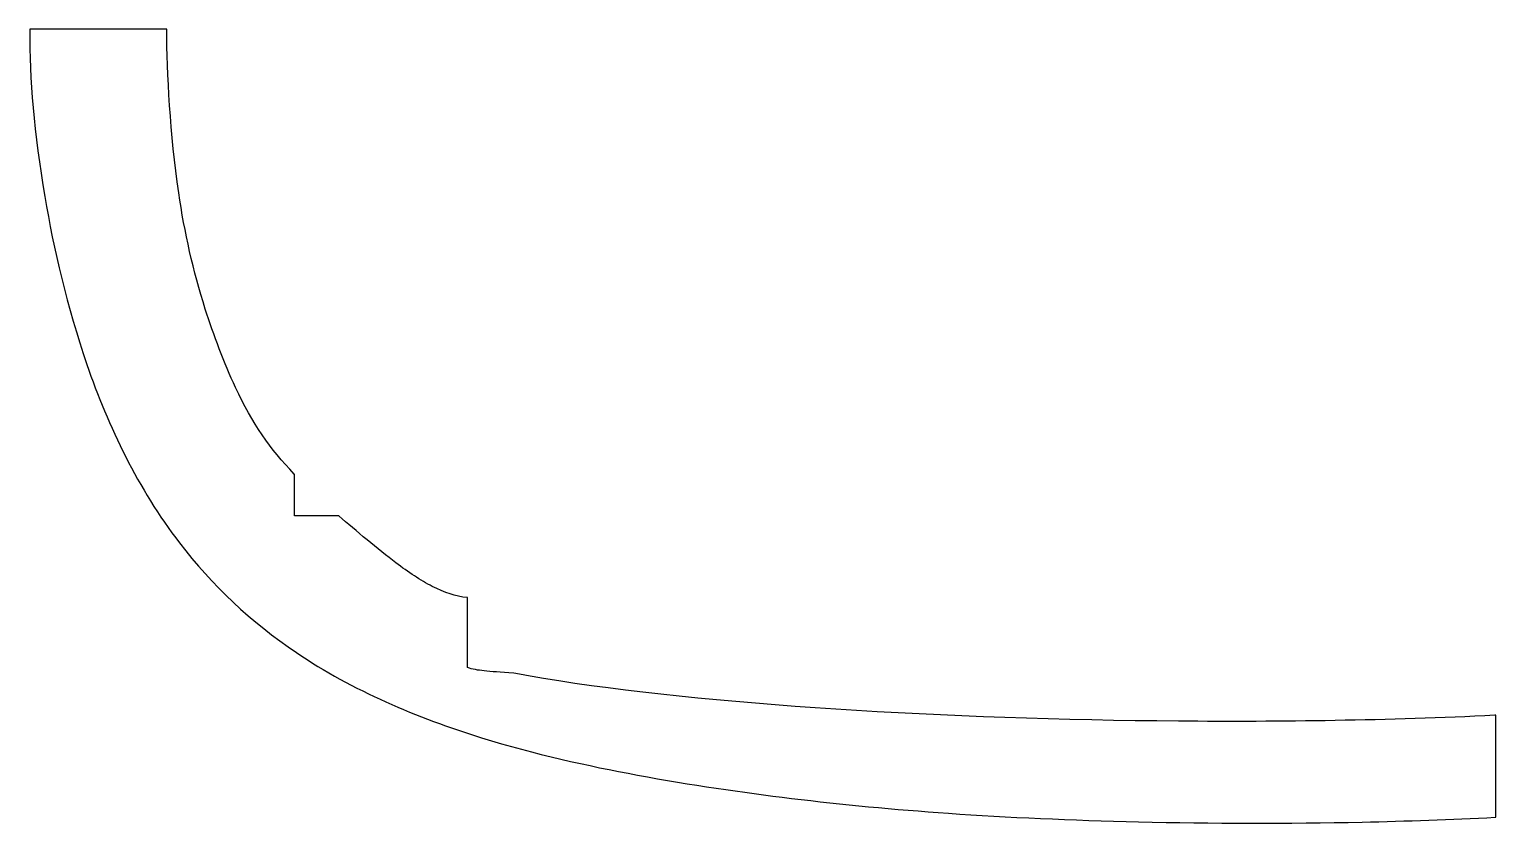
# Model space of a CAD drawing. Header units: millimetres. Extents: x -75 to 75, y -41 to 41.
import ezdxf

# ---------------------------------------------------------------- set-up
doc = ezdxf.new("R2010")
doc.units = ezdxf.units.MM
doc.layers.add('PERIMETER', color=5, linetype='CONTINUOUS')

msp = doc.modelspace()

# ---------------------------------------------------------------- linework, layer by layer
at = {"layer": 'PERIMETER'}
for p, q in [((-60.84, 40.54), (-74.82, 40.54)), ((-74.82, 40.54), (-74.82, 40.41)), ((-60.84, 40.41), (-60.84, 40.54)), ((-47.8, -9.16), (-47.8, -4.9)), ((-43.26, -9.16), (-47.8, -9.16)), ((-30.15, -24.65), (-30.15, -17.5)), ((74.83, -39.93), (74.83, -29.52))]:
    msp.add_line(p, q, dxfattribs=at)
for points, knots in [([(-74.82, 40.41), (-74.88, 35.56), (-74.39, 29.87), (-73.3, 23.47), (-72.38, 18.11), (-71.04, 12.23), (-69, 6.31), (-66.81, -0.04), (-63.77, -6.39), (-59.54, -11.92), (-56.24, -16.22), (-52.21, -20.01), (-47.61, -23.12), (-41.87, -26.98), (-35.28, -29.78), (-28.7, -31.81), (-23.26, -33.5), (-17.86, -34.68), (-12.8, -35.62), (-7.26, -36.64), (-2.11, -37.38), (2.94, -38), (8.17, -38.63), (13.36, -39.13), (18.97, -39.52), (25, -39.94), (31.52, -40.23), (38.37, -40.39), (45.82, -40.57), (53.58, -40.59), (61.21, -40.42), (65.76, -40.32), (70.27, -40.16), (74.76, -39.93), (74.78, -39.93), (74.8, -39.93), (74.83, -39.93)], [-0.9999966, -0.9999966, -0.9999966, -0.9999966, -0.9439155, -0.9439155, -0.9439155, -0.8969514, -0.8969514, -0.8969514, -0.8466575, -0.8466575, -0.8466575, -0.8074635, -0.8074635, -0.8074635, -0.7586688, -0.7586688, -0.7586688, -0.7182866, -0.7182866, -0.7182866, -0.6740787, -0.6740787, -0.6740787, -0.6284492, -0.6284492, -0.6284492, -0.5794719, -0.5794719, -0.5794719, -0.5262868, -0.5262868, -0.5262868, -0.4946006, -0.4946006, -0.4946006, -0.4944328, -0.4944328, -0.4944328, -0.4944328]), ([(-47.8, -4.9), (-47.81, -4.9), (-47.82, -4.89), (-47.82, -4.88), (-50.32, -2.28), (-52.08, 0.25), (-53.82, 3.96), (-54.99, 6.45), (-56.06, 9.3), (-56.91, 11.96), (-58.17, 15.92), (-59.02, 19.76), (-59.62, 23.85), (-60.49, 29.77), (-60.84, 36.2), (-60.84, 40.41)], [-19.858177, -19.858177, -19.858177, -19.858177, -19.844733, -19.844733, -19.844733, -15.022932, -15.022932, -15.022932, -11.797023, -11.797023, -11.797023, -6.972251, -6.972251, -6.972251, 0, 0, 0, 0]), ([(-30.15, -17.5), (-30.17, -17.5), (-30.19, -17.5), (-30.21, -17.5), (-31.33, -17.38), (-32.48, -17), (-33.74, -16.35), (-34.94, -15.73), (-36.17, -14.91), (-37.45, -13.95), (-39.26, -12.59), (-41.57, -10.63), (-43.24, -9.18), (-43.24, -9.17), (-43.25, -9.17), (-43.26, -9.16)], [-26.368689, -26.368689, -26.368689, -26.368689, -26.343974, -26.343974, -26.343974, -25.099074, -25.099074, -25.099074, -23.911644, -23.911644, -23.911644, -22.230595, -22.230595, -22.230595, -22.223475, -22.223475, -22.223475, -22.223475]), ([(-25.4, -25.23), (-25.4, -25.23), (-25.4, -25.23), (-25.41, -25.23), (-26.82, -25.11), (-27.71, -25.06), (-28.44, -24.98), (-29.08, -24.91), (-29.63, -24.83), (-30.15, -24.65)], [-1.986083, -1.986083, -1.986083, -1.986083, -1.985199, -1.985199, -1.985199, -0.944295, -0.944295, -0.944295, -0.029563, -0.029563, -0.029563, -0.029563]), ([(-22.39, -25.76), (-22.9, -25.67), (-23.41, -25.59), (-23.92, -25.5), (-24.41, -25.41), (-24.91, -25.32), (-25.4, -25.23), (-25.4, -25.23), (-25.4, -25.23), (-25.4, -25.23)], [-1.68396, -1.68396, -1.68396, -1.68396, -0.830179, -0.830179, -0.830179, 0, 0, 0, 0.001988, 0.001988, 0.001988, 0.001988]), ([(74.83, -29.52), (74.8, -29.52), (74.78, -29.52), (74.75, -29.52), (63.91, -30.05), (52.86, -30.2), (42.45, -30.12), (18.9, -29.93), (-5.71, -28.49), (-22.39, -25.76)], [-40.332395, -40.332395, -40.332395, -40.332395, -40.302524, -40.302524, -40.302524, -27.952144, -27.952144, -27.952144, 0, 0, 0, 0])]:
    msp.add_open_spline(points, degree=3, knots=knots, dxfattribs=at)

doc.saveas('drawing.dxf')
